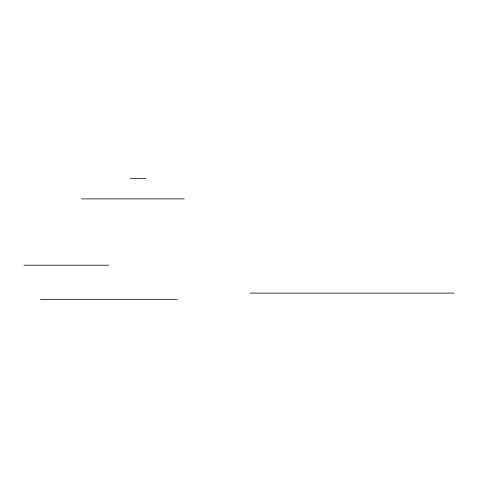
<?xml version="1.0" encoding="UTF-8"?>
<svg xmlns="http://www.w3.org/2000/svg" width="478" height="478" viewBox="0 0 478 478"><rect width="100%" height="100%" fill="white"/><g stroke="black" fill="none" stroke-linecap="round" stroke-linejoin="round"><path stroke-width="0.72" d="M130.357 178.414L145.736 178.414M81.529 198.89L184.299 198.89M23.9 265.2L108.578 265.2M250.09 293.116L454.1 293.116M40.558 299.587L177.254 299.587"/></g></svg>
